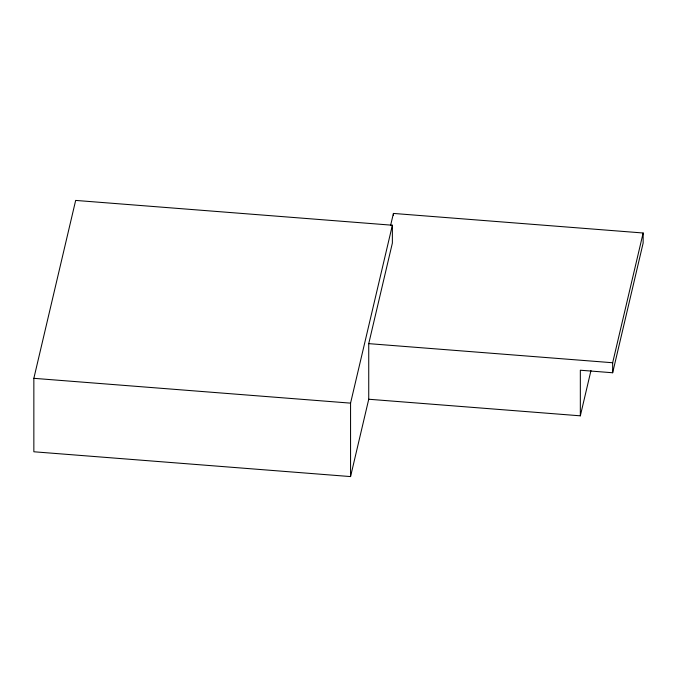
<?xml version="1.0" encoding="UTF-8"?>
<svg xmlns="http://www.w3.org/2000/svg" width="677" height="677" viewBox="0 0 677 677"><rect width="100%" height="100%" fill="white"/><g stroke="black" fill="none" stroke-linecap="round" stroke-linejoin="round"><path stroke-width="1.02" d="M33.85 378.325L75.663 200.417L392.372 225.229L392.372 243.06L368.737 343.637L368.737 399.244L350.559 476.583L33.85 451.771L33.85 378.325L350.559 403.137L392.372 225.229M390.587 225.5L393.422 213.433L643.15 232.998L643.15 243.009L612.66 372.756L580.333 370.226L580.333 415.822L368.737 399.244M580.333 415.822L590.979 370.514M612.66 372.756L612.66 362.745L643.15 232.998M368.737 343.637L612.66 362.745M393.422 213.433L393.422 215.531M350.559 403.137L350.559 476.583"/></g></svg>
